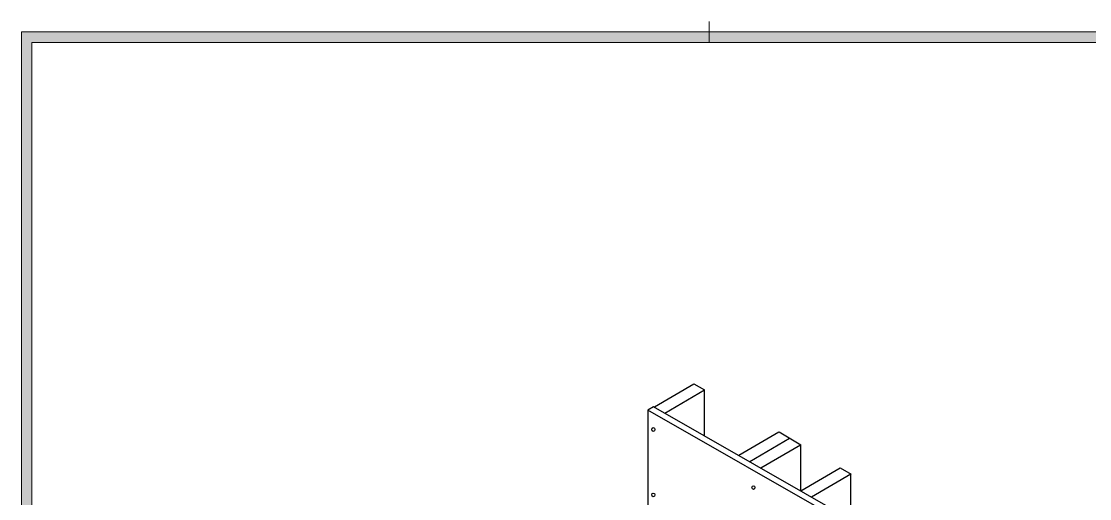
# Model space of a CAD drawing. Header units: inches. Extents: x -24 to 76, y -57 to 19.
# Drawn here: x -20.77 to -8.15, y 13.55 to 19.18 of the extents above; entities that cross this region are included whole.
import ezdxf

# ---------------------------------------------------------------- set-up
doc = ezdxf.new("R2010")
doc.units = ezdxf.units.IN
doc.header["$MEASUREMENT"] = 0
for name, color, linetype, lineweight in [('G-ANNO-TTLB', 7, 'Continuous', 0), ('TYVEK', 7, 'Continuous', 0), ('WALL SCRATCH', 7, 'Continuous', 0)]:
    doc.layers.add(name, color=color, linetype=linetype, lineweight=lineweight)

msp = doc.modelspace()

# ---------------------------------------------------------------- hatches: boundary and pattern name
at = {"layer": 'G-ANNO-TTLB', "true_color": 0xff00ff, "transparency": 33554687}
h = msp.add_hatch(color=6, dxfattribs=at)
edge = h.paths.add_edge_path()
edge.add_spline(control_points=[(19.916, -15.065), (19.916, -15.065), (-20.772, -15.065), (-20.772, -15.065), (-20.772, -15.065), (-20.772, 19.06), (-20.772, 19.06), (-20.772, 19.06), (19.916, 19.06), (19.916, 19.06), (19.916, 19.06), (19.916, -15.065), (19.916, -15.065)], knot_values=[0, 0, 0, 0, 1, 1, 1, 2, 2, 2, 3, 3, 3, 4, 4, 4, 4], degree=3, periodic=0)
edge = h.paths.add_edge_path()
edge.add_spline(control_points=[(-20.647, 18.935), (-20.647, 18.935), (-20.647, -14.94), (-20.647, -14.94), (-20.647, -14.94), (19.791, -14.94), (19.791, -14.94), (19.791, -14.94), (19.791, 18.935), (19.791, 18.935), (19.791, 18.935), (-20.647, 18.935), (-20.647, 18.935)], knot_values=[0, 0, 0, 0, 1, 1, 1, 2, 2, 2, 3, 3, 3, 4, 4, 4, 4], degree=3, periodic=0)
edge.add_line((-20.647, 18.935), (-20.647, 18.935))

# ---------------------------------------------------------------- linework, layer by layer
at = {"layer": 'G-ANNO-TTLB', "color": 6, "lineweight": 9, "true_color": 0xff00ff}
for p, q in [((-12.647, 18.935), (-12.647, 19.185)), ((19.916, 19.06), (-20.772, 19.06)), ((-20.772, 19.06), (-20.772, -15.065)), ((19.791, 18.935), (-20.647, 18.935)), ((-20.647, 18.935), (-20.647, -14.94)), ((-20.647, 18.935), (19.791, 18.935)), ((-20.647, -14.94), (-20.647, 18.935))]:
    msp.add_line(p, q, dxfattribs=at)
at = {"layer": 'G-ANNO-TTLB'}
for points in [[(19.916, -15.065), (19.916, -15.065), (-20.772, -15.065), (-20.772, -15.065), (-20.772, -15.065), (-20.772, 19.06), (-20.772, 19.06), (-20.772, 19.06), (19.916, 19.06), (19.916, 19.06), (19.916, 19.06), (19.916, -15.065), (19.916, -15.065)], [(-20.647, 18.935), (-20.647, 18.935), (-20.647, -14.94), (-20.647, -14.94), (-20.647, -14.94), (19.791, -14.94), (19.791, -14.94), (19.791, -14.94), (19.791, 18.935), (19.791, 18.935), (19.791, 18.935), (-20.647, 18.935), (-20.647, 18.935)]]:
    msp.add_open_spline(points, degree=3, knots=[0, 0, 0, 0, 1, 1, 1, 2, 2, 2, 3, 3, 3, 4, 4, 4, 4], dxfattribs=at)
at = {"layer": 'TYVEK', "color": 33, "lineweight": 25, "true_color": 0xcc9966}
for p, q in [((-13.291, 14.631), (-12.827, 14.903)), ((-12.827, 14.903), (-12.702, 14.831)), ((-13.169, 14.557), (-12.702, 14.831)), ((-12.702, 14.291), (-12.702, 14.829)), ((-12.293, 14.059), (-11.822, 14.335)), ((-11.817, 14.335), (-11.561, 14.184)), ((-12.164, 13.985), (-11.695, 14.26)), ((-12.033, 13.91), (-11.566, 14.184)), ((-11.566, 14.184), (-11.566, 13.644)), ((-11.561, 13.639), (-11.097, 13.91)), ((-11.097, 13.91), (-10.969, 13.837)), ((-11.437, 13.567), (-10.973, 13.839)), ((-10.972, 13.3), (-10.973, 13.839))]:
    msp.add_line(p, q, dxfattribs=at)
at = {"layer": 'WALL SCRATCH', "color": 2, "lineweight": 25, "true_color": 0xffff00}
for p, q in [((-13.304, 14.632), (-13.371, 14.593)), ((-13.371, 14.593), (-13.371, 8.729)), ((-9.638, 12.461), (-13.371, 14.593)), ((-9.567, 12.496), (-13.304, 14.632))]:
    msp.add_line(p, q, dxfattribs=at)
at = {"layer": 'WALL SCRATCH', "color": 252, "lineweight": 25, "true_color": 0x848484}
for centre in [(-13.305, 14.364), (-12.122, 13.678), (-13.305, 13.591)]:
    msp.add_ellipse(centre, major_axis=(0, 0.0221), ratio=0.812499, dxfattribs=at)

doc.saveas('drawing.dxf')
